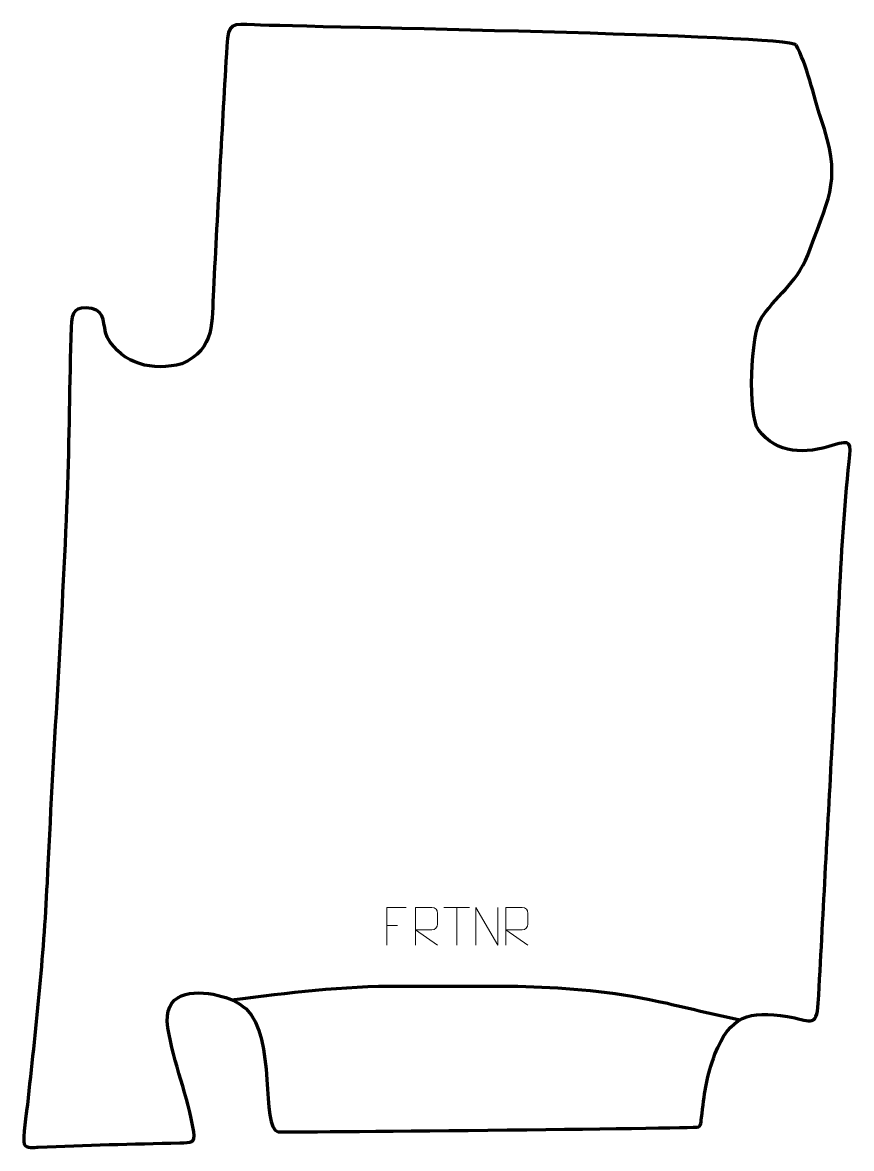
# Model space of a CAD drawing. Header units: millimetres. Extents: x -531 to 19, y 158 to 905.
import ezdxf

# ---------------------------------------------------------------- set-up
doc = ezdxf.new("R2010")
doc.units = ezdxf.units.MM
doc.header["$MEASUREMENT"] = 0
doc.layers.add('layer 2', color=7, linetype='Continuous')
doc.layers.add('layer 3', color=7, linetype='Continuous')

msp = doc.modelspace()

# ---------------------------------------------------------------- linework, layer by layer
at = {"layer": 'layer 2', "color": 140, "lineweight": 158}
msp.add_open_spline([(-392.3234, 256.1812), (-354.2133, 260.9134), (-319.4255, 265.5783), (-280.7799, 265.2985), (-280.7799, 265.2985), (-216.4165, 264.8327), (-167.4893, 268.4769), (-103.1789, 253.8986), (-103.1789, 253.8986), (-87.1012, 250.2539), (-71.1138, 246.3238), (-54.9872, 242.8768)], degree=3, knots=[0, 0, 0, 0, 0.25, 0.25, 0.25, 0.25, 0.5, 0.5, 0.5, 0.5, 1, 1, 1, 1], dxfattribs=at)
at = {"layer": 'layer 3', "color": 242, "lineweight": 158}
msp.add_open_spline([(-17.7675, 890.1385), (-10.7024, 877.7236), (-6.0031, 855.762), (-1.2161, 841.4613), (-1.2161, 841.4613), (12.4217, 800.7196), (5.2418, 792.5087), (-8.3123, 754.7098), (-8.3123, 754.7098), (-16.3497, 732.2957), (-28.0517, 726.9551), (-40.5011, 709.4834), (-40.5011, 709.4834), (-48.1733, 698.7161), (-49.9221, 644.1745), (-42.701, 634.6331), (-42.701, 634.6331), (-30.3965, 618.375), (-11.4829, 618.4631), (6.896, 624.363), (6.896, 624.363), (19.0582, 628.2672), (18.9166, 626.3284), (17.5427, 613.7146), (17.5427, 613.7146), (11.0241, 551.4148), (9.7707, 487.2627), (6.2653, 424.5679), (6.2653, 424.5679), (3.0857, 367.728), (0.1571, 310.8857), (-2.9801, 254.0536), (-2.9801, 254.0536), (-3.9371, 236.7179), (-9.409, 242.9205), (-23.4253, 245.1973), (-23.4253, 245.1973), (-49.0617, 249.2006), (-61.5821, 245.6038), (-71.6481, 220.0773), (-71.6481, 220.0773), (-77.1937, 205.3105), (-78.1964, 196.1003), (-80.1988, 180.8102), (-80.1988, 180.8102), (-80.7166, 176.8564), (-80.6035, 172.6606), (-82.5119, 171.8751), (-82.5119, 171.8751), (-85.1425, 170.7923), (-360.0087, 168.1925), (-361.7073, 168.5811), (-361.7073, 168.5811), (-373.5222, 171.2841), (-362.6198, 231.4164), (-383.0034, 250.1631), (-383.0034, 250.1631), (-388.2921, 255.0271), (-394.6604, 257.5525), (-401.5286, 259.192), (-401.5286, 259.192), (-418.3764, 263.2138), (-438.5782, 261.3033), (-434.8225, 237.6592), (-434.8225, 237.6592), (-431.0951, 214.1938), (-421.4629, 192.0909), (-417.7415, 168.5954), (-417.7415, 168.5954), (-416.5145, 160.8488), (-419.2988, 161.5034), (-427.0121, 161.2842), (-427.0121, 161.2842), (-458.4543, 160.3905), (-489.3777, 160.0054), (-520.9251, 158.366), (-520.9251, 158.366), (-523.3376, 158.2407), (-529.245, 157.5213), (-530.2164, 160.4802), (-530.2164, 160.4802), (-531.4112, 164.1193), (-528.7139, 181.4621), (-528.1786, 186.5031), (-528.1786, 186.5031), (-522.8443, 236.1412), (-517.4616, 283.82), (-515.148, 333.8136), (-515.148, 333.8136), (-511.1454, 419.5054), (-505.2426, 505.3418), (-501.7715, 590.9846), (-501.7715, 590.9846), (-500.345, 628.2991), (-500.3708, 665.61), (-499.0739, 702.8382), (-499.0739, 702.8382), (-498.7113, 713.2466), (-496.6493, 716.9075), (-485.4247, 715.2394), (-485.4247, 715.2394), (-475.7576, 712.9924), (-478.5944, 704.3754), (-475.1701, 696.1695), (-475.1701, 696.1695), (-464.891, 677.7596), (-444.8108, 673.5602), (-425.5231, 678.4364), (-425.5231, 678.4364), (-403.0537, 688.4483), (-405.873, 706.4261), (-404.6982, 727.6304), (-404.6982, 727.6304), (-401.7117, 781.5045), (-399.0478, 835.6451), (-395.6783, 889.4691), (-395.6783, 889.4691), (-394.7021, 905.0618), (-392.4206, 904.1484), (-377.3037, 903.5056), (-377.3037, 903.5056), (-343.0979, 902.0509), (-21.5856, 896.8476), (-17.7675, 890.1385)], degree=3, knots=[0, 0, 0, 0, 0.03125, 0.03125, 0.03125, 0.03125, 0.0625, 0.0625, 0.0625, 0.0625, 0.09375, 0.09375, 0.09375, 0.09375, 0.125, 0.125, 0.125, 0.125, 0.15625, 0.15625, 0.15625, 0.15625, 0.1875, 0.1875, 0.1875, 0.1875, 0.21875, 0.21875, 0.21875, 0.21875, 0.25, 0.25, 0.25, 0.25, 0.28125, 0.28125, 0.28125, 0.28125, 0.3125, 0.3125, 0.3125, 0.3125, 0.34375, 0.34375, 0.34375, 0.34375, 0.375, 0.375, 0.375, 0.375, 0.40625, 0.40625, 0.40625, 0.40625, 0.4375, 0.4375, 0.4375, 0.4375, 0.46875, 0.46875, 0.46875, 0.46875, 0.5, 0.5, 0.5, 0.5, 0.53125, 0.53125, 0.53125, 0.53125, 0.5625, 0.5625, 0.5625, 0.5625, 0.59375, 0.59375, 0.59375, 0.59375, 0.625, 0.625, 0.625, 0.625, 0.65625, 0.65625, 0.65625, 0.65625, 0.6875, 0.6875, 0.6875, 0.6875, 0.71875, 0.71875, 0.71875, 0.71875, 0.75, 0.75, 0.75, 0.75, 0.78125, 0.78125, 0.78125, 0.78125, 0.8125, 0.8125, 0.8125, 0.8125, 0.84375, 0.84375, 0.84375, 0.84375, 0.875, 0.875, 0.875, 0.875, 0.90625, 0.90625, 0.90625, 0.90625, 0.9375, 0.9375, 0.9375, 0.9375, 1, 1, 1, 1], dxfattribs=at)
at = {"layer": 'layer 3', "color": 250, "lineweight": 9}
for points, knots in [([(-276.6604, 317.4864), (-276.6604, 317.4864), (-289.5344, 317.4864), (-289.5344, 317.4864), (-289.5344, 317.4864), (-289.5344, 317.4864), (-289.5344, 292.5328), (-289.5344, 292.5328)], [0, 0, 0, 0, 0.33333333, 0.33333333, 0.33333333, 0.33333333, 1, 1, 1, 1]), ([(-270.4295, 292.5329), (-270.4295, 292.5329), (-270.4295, 317.4864), (-270.4295, 317.4864), (-270.4295, 317.4864), (-266.8347, 317.4864), (-263.2392, 317.4864), (-259.644, 317.4864), (-259.644, 317.4864), (-257.3187, 317.4487), (-255.7614, 315.9587), (-255.7655, 313.5923), (-255.7655, 313.5923), (-255.7659, 311.5568), (-255.7659, 308.4974), (-255.7655, 306.4614), (-255.7655, 306.4614), (-255.772, 304.5859), (-257.5843, 302.6441), (-259.5938, 302.625), (-259.5938, 302.625), (-259.5938, 302.625), (-270.4295, 302.625), (-270.4295, 302.625), (-270.4295, 302.625), (-270.4295, 302.625), (-255.7748, 292.5329), (-255.7748, 292.5329)], [0, 0, 0, 0, 0.125, 0.125, 0.125, 0.125, 0.25, 0.25, 0.25, 0.25, 0.375, 0.375, 0.375, 0.375, 0.5, 0.5, 0.5, 0.5, 0.625, 0.625, 0.625, 0.625, 0.75, 0.75, 0.75, 0.75, 1, 1, 1, 1]), ([(-230.4248, 292.5329), (-230.4248, 292.5329), (-230.4248, 317.4864), (-230.4248, 317.4864), (-230.4248, 317.4864), (-230.4248, 317.4864), (-215.77, 292.5329), (-215.77, 292.5329), (-215.77, 292.5329), (-215.77, 292.5329), (-215.77, 317.4864), (-215.77, 317.4864)], [0, 0, 0, 0, 0.25, 0.25, 0.25, 0.25, 0.5, 0.5, 0.5, 0.5, 1, 1, 1, 1]), ([(-210.4295, 292.5329), (-210.4295, 292.5329), (-210.4295, 317.4864), (-210.4295, 317.4864), (-210.4295, 317.4864), (-206.8347, 317.4864), (-203.2392, 317.4864), (-199.644, 317.4864), (-199.644, 317.4864), (-197.3187, 317.4487), (-195.7614, 315.9587), (-195.7655, 313.5923), (-195.7655, 313.5923), (-195.7659, 311.5568), (-195.7659, 308.4974), (-195.7655, 306.4614), (-195.7655, 306.4614), (-195.772, 304.5859), (-197.5843, 302.6441), (-199.5938, 302.625), (-199.5938, 302.625), (-199.5938, 302.625), (-210.4295, 302.625), (-210.4295, 302.625), (-210.4295, 302.625), (-210.4295, 302.625), (-195.7748, 292.5329), (-195.7748, 292.5329)], [0, 0, 0, 0, 0.125, 0.125, 0.125, 0.125, 0.25, 0.25, 0.25, 0.25, 0.375, 0.375, 0.375, 0.375, 0.5, 0.5, 0.5, 0.5, 0.625, 0.625, 0.625, 0.625, 0.75, 0.75, 0.75, 0.75, 1, 1, 1, 1])]:
    msp.add_open_spline(points, degree=3, knots=knots, dxfattribs=at)
for points in [[(-251.591, 317.4629), (-251.591, 317.4629), (-234.6038, 317.4629), (-234.6038, 317.4629)], [(-243.0972, 292.5329), (-243.0972, 292.5329), (-243.0972, 317.4864), (-243.0972, 317.4864)], [(-289.5344, 305.6067), (-289.5344, 305.6067), (-282.3663, 305.6067), (-282.3663, 305.6067)]]:
    msp.add_open_spline(points, degree=3, dxfattribs=at)

doc.saveas('drawing.dxf')
